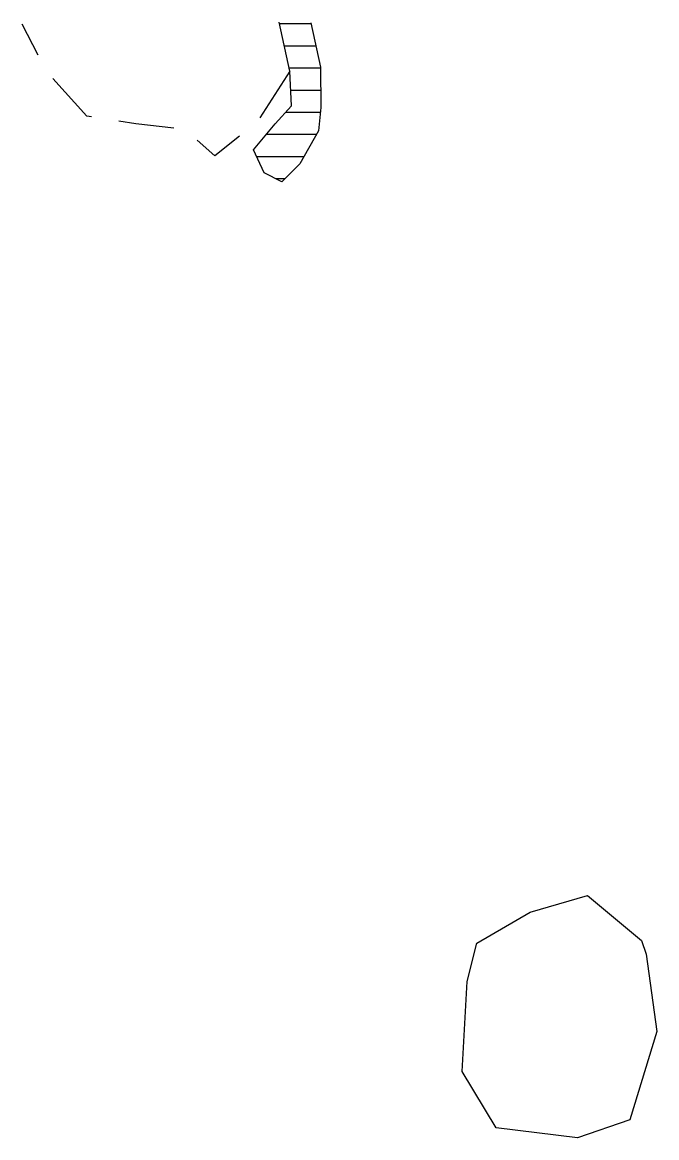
# Model space of a CAD drawing. Header units: metres. Extents: x -754 to -610, y -2022 to -1770.
import ezdxf

# ---------------------------------------------------------------- set-up
doc = ezdxf.new("R2010")
doc.units = ezdxf.units.M
doc.header["$LTSCALE"] = 25
doc.header["$MEASUREMENT"] = 0
doc.linetypes.add('GESTRICHELT', pattern=[0.75, 0.5, -0.25])
doc.layers.get('0').update_dxf_attribs({"linetype": 'CONTINUOUS'})
for name, color, linetype in [('BEFUND', 1, 'CONTINUOUS'), ('BEFUND_UNSICHER', 1, 'GESTRICHELT'), ('BEFUNDSCHRAFF', 1, 'CONTINUOUS')]:
    doc.layers.add(name, color=color, linetype=linetype)

# ---------------------------------------------------------------- blocks, each defined once
blk = doc.blocks.new('*X3')
at = {"color": 0}
for p, q in [((-695.67, -1770), (-688.55, -1770)), ((-694.59, -1775), (-687.46, -1775)), ((-693.52, -1780), (-686.41, -1780)), ((-693.15, -1785), (-686.37, -1785)), ((-694.25, -1790), (-686.44, -1790)), ((-698.64, -1795), (-687.3, -1795)), ((-700.87, -1800), (-690.15, -1800)), ((-696.61, -1805), (-694.41, -1805))]:
    blk.add_line(p, q, dxfattribs=at)

msp = doc.modelspace()

# ---------------------------------------------------------------- linework, layer by layer
at = {"layer": 'BEFUND'}
for points in [[(-688.59, -1769.82), (-686.41, -1779.83), (-686.33, -1788.92), (-686.85, -1794.22), (-691.1, -1801.67), (-695.15, -1805.74), (-699.17, -1803.69), (-701.56, -1798.48), (-696.65, -1792.62), (-692.97, -1788.6), (-693.36, -1780.74), (-695.74, -1769.7)], [(-612.86, -1980.13), (-610.49, -1997.6), (-616.56, -2017.59), (-628.41, -2021.6), (-646.78, -2019.37), (-654.41, -2006.64), (-653.3, -1986.33), (-651.14, -1977.66), (-639.08, -1970.69), (-626.15, -1966.89), (-613.92, -1977.07), (-612.86, -1980.13)]]:
    msp.add_lwpolyline(points, dxfattribs=at)
at = {"layer": 'BEFUND_UNSICHER', "flags": 128}
msp.add_lwpolyline([(-693.36, -1780.74), (-700.84, -1792.36), (-710.29, -1799.89), (-717.02, -1793.86), (-728.15, -1792.66), (-739.17, -1790.9), (-748.28, -1780.83), (-753.78, -1770.1)], dxfattribs=at)

# ---------------------------------------------------------------- block references
at = {"layer": 'BEFUNDSCHRAFF'}
msp.add_blockref('*X3', (0, 0), dxfattribs=at)

doc.saveas('drawing.dxf')
